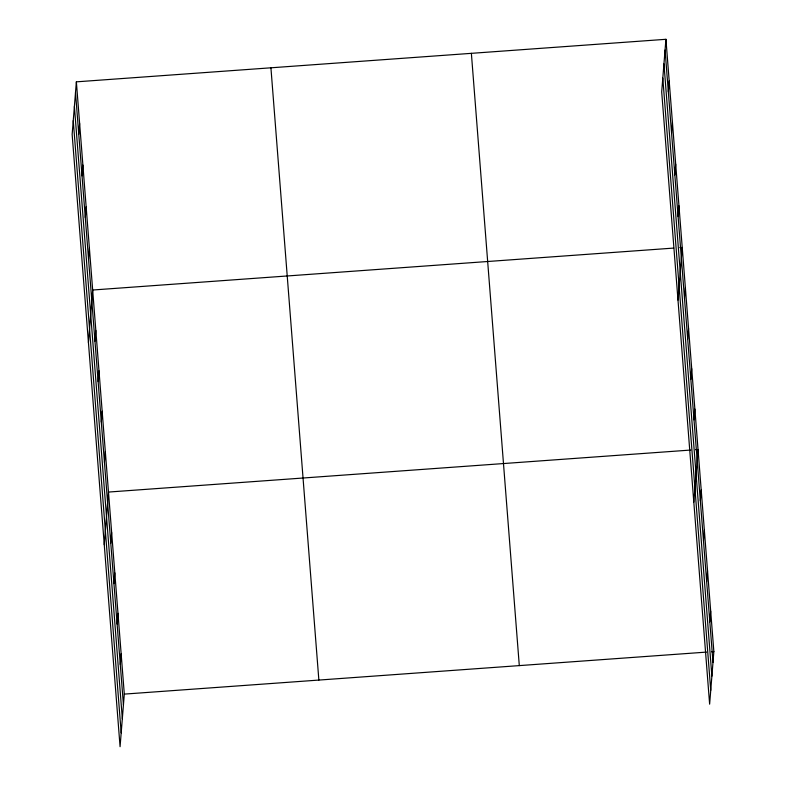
<?xml version="1.0" encoding="UTF-8"?>
<svg xmlns="http://www.w3.org/2000/svg" width="786" height="786" viewBox="0 0 786 786"><rect width="100%" height="100%" fill="white"/><g stroke="black" fill="none" stroke-linecap="round" stroke-linejoin="round"><path stroke-width="1.18" d="M76.37 81.842L72.145 134.435L120.071 746.7L124.306 694.107L76.37 81.842L665.929 39.3L713.855 651.565L709.63 704.158L661.694 91.893L665.929 39.3M78.767 134.239L79.632 123.471M82.029 175.877L82.894 165.109M85.281 217.516L86.155 206.747M88.543 259.144L89.407 248.376M88.435 342.608L92.669 290.014L673.71 248.081M94.968 341.193L95.833 330.425M98.132 381.603L98.997 370.835M101.296 422.013L102.16 411.245M104.459 462.423L105.324 451.645M104.253 544.649L108.488 492.056L690.747 450.044M110.787 543.234L111.651 532.466M113.95 583.644L114.815 572.876M117.114 624.055L117.979 613.286M120.278 664.465L121.142 653.697M668.316 91.707L669.191 80.938M671.578 133.335L672.443 122.567M674.84 174.973L675.705 164.205M678.102 216.602L678.966 205.834M677.994 300.065L682.219 247.472L679.792 247.649M684.518 298.651L685.382 287.882M687.681 339.061L688.546 328.293M690.845 379.471L691.709 368.703M694.009 419.881L694.873 409.113M693.812 502.107L698.037 449.523L695.61 449.69M700.336 500.702L701.2 489.933M703.499 541.112L704.364 530.334M706.663 581.522L707.528 570.744M709.827 621.923L710.691 611.154M124.306 694.107L706.565 652.095M711.428 651.741L713.855 651.565M665.064 50.068L712.99 662.333M663.954 63.872L711.88 676.137M662.804 78.089L710.74 690.354M471.374 53.34L519.3 665.604M270.924 67.802L318.861 680.067M75.505 92.61L123.441 704.875M74.395 106.415L122.331 718.679M73.255 120.631L121.182 732.896"/></g></svg>
